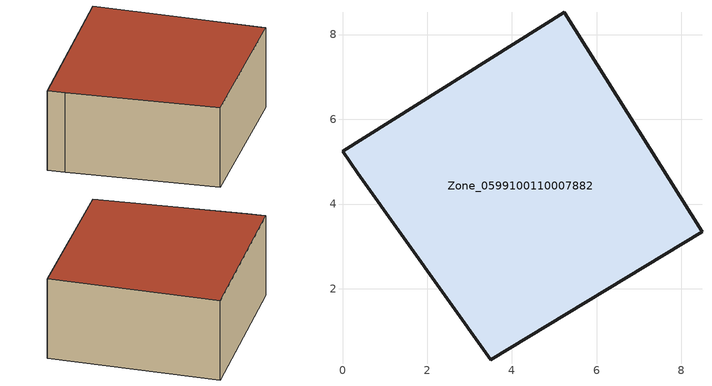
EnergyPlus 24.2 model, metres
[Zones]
Zone_0599100110007882
 floor ground (C_G): 0,5.24 5.23,8.53 8.49,3.35 3.5,0.32 0.36,4.73 z0
 wall outside (C_F): 8.49,3.35 5.23,8.53 0,5.24 0.36,4.73 3.5,0.32 8.49,3.35 z0:3.12
 roof outside (C_R): 5.23,8.53 0,5.24 0.36,4.73 3.5,0.32 8.49,3.35 z3.12
[BUILDING]
Pand.0599100110007882: North Axis=0; Terrain=City; Loads Convergence Tolerance Value=0.04; Temperature Convergence Tolerance Value=0.4; Solar Distribution=FullExterior; Maximum Number of Warmup Days=25; Minimum Number of Warmup Days=1
[Site:Location]
Rotterdam.The.Hague.AP_ZH_NLD Design_Conditions: Latitude=51.96; Longitude=4.45; Time Zone=1; Elevation=-4.5
[SITE:GROUNDTEMPERATURE:BUILDINGSURFACE]
18, 18, 18, 18, 18, 18, 18, 18, 18, 18, 18, 18
[MATERIAL] Thermal Absorptance=0.9; Solar Absorptance=0.7; Visible Absorptance=0.7
Name | Roughness | Thickness | Conductivity | Density | Specific Heat
G.D.2015-2018 | MediumSmooth | 0.15 | 0.0428571 | 540 | 1210
F.D.2015-2018 | Rough | 0.3 | 0.0666667 | 1920 | 840
R.D.2015-2018 | MediumRough | 0.2 | 0.0333333 | 1500 | 1000
[CONSTRUCTION]
C_G: G.D.2015-2018
C_F: F.D.2015-2018
C_R: R.D.2015-2018
[ZONE]
Zone_0599100110007882: Type=1; Multiplier=1; Ceiling Height=Autocalculate; Volume=Autocalculate; Floor Area=autocalculate; Part of Total Floor Area=Yes
[ZONEINFILTRATION:DESIGNFLOWRATE]
Infil_Zone_0599100110007882: Zone or ZoneList or Space or SpaceList=Zone_0599100110007882; Schedule=AlwaysOn; Design Flow Rate Calculation Method=Flow/Area; Flow Rate per Floor Area=0.0021; Constant Term Coefficient=1; Temperature Term Coefficient=0; Velocity Term Coefficient=0; Velocity Squared Term Coefficient=0
[HVACTEMPLATE:ZONE:IDEALLOADSAIRSYSTEM]
Zone_0599100110007882: Maximum Heating Supply Air Temperature=50; Minimum Cooling Supply Air Temperature=13; Maximum Heating Supply Air Humidity Ratio=0.0156; Minimum Cooling Supply Air Humidity Ratio=0.0077; Heating Limit=NoLimit; Cooling Limit=NoLimit; Dehumidification Control Type=ConstantSensibleHeatRatio; Cooling Sensible Heat Ratio=0.7; Dehumidification Setpoint=60; Humidification Control Type=None; Humidification Setpoint=30; Outdoor Air Method=None; Outdoor Air Flow Rate per Person=0.00944; Outdoor Air Flow Rate per Zone Floor Area=0; Outdoor Air Flow Rate per Zone=0; Demand Controlled Ventilation Type=None; Outdoor Air Economizer Type=NoEconomizer; Heat Recovery Type=None; Sensible Heat Recovery Effectiveness=0.7; Latent Heat Recovery Effectiveness=0.65
[ZONECONTROL:THERMOSTAT]
ThermostatControl_Zone_0599100110007882: Zone or ZoneList=Zone_0599100110007882; Control Type Schedule=DualSetpointControlType; Control 1=Thermostat_Zone_0599100110007882; Temperature Difference Between Cutout And Setpoint=0
[THERMOSTATSETPOINT:DUALSETPOINT]
Thermostat_Zone_0599100110007882: Heating Setpoint Temperature Schedule=HeatingSetpoint_Zone_0599100110007882; Cooling Setpoint Temperature Schedule=CoolingSetpoint_Zone_0599100110007882
[SCHEDULE:COMPACT]
HeatingSetpoint_Zone_0599100110007882: Through: 12/31, For: AllDays, Until: 24:00, 21
CoolingSetpoint_Zone_0599100110007882: Through: 12/31, For: AllDays, Until: 24:00, 24
DualSetpointControlType: Through: 12/31, For: AllDays, Until: 24:00, 4
AlwaysOn: Through: 12/31, For: AllDays, Until: 24:00, 1
